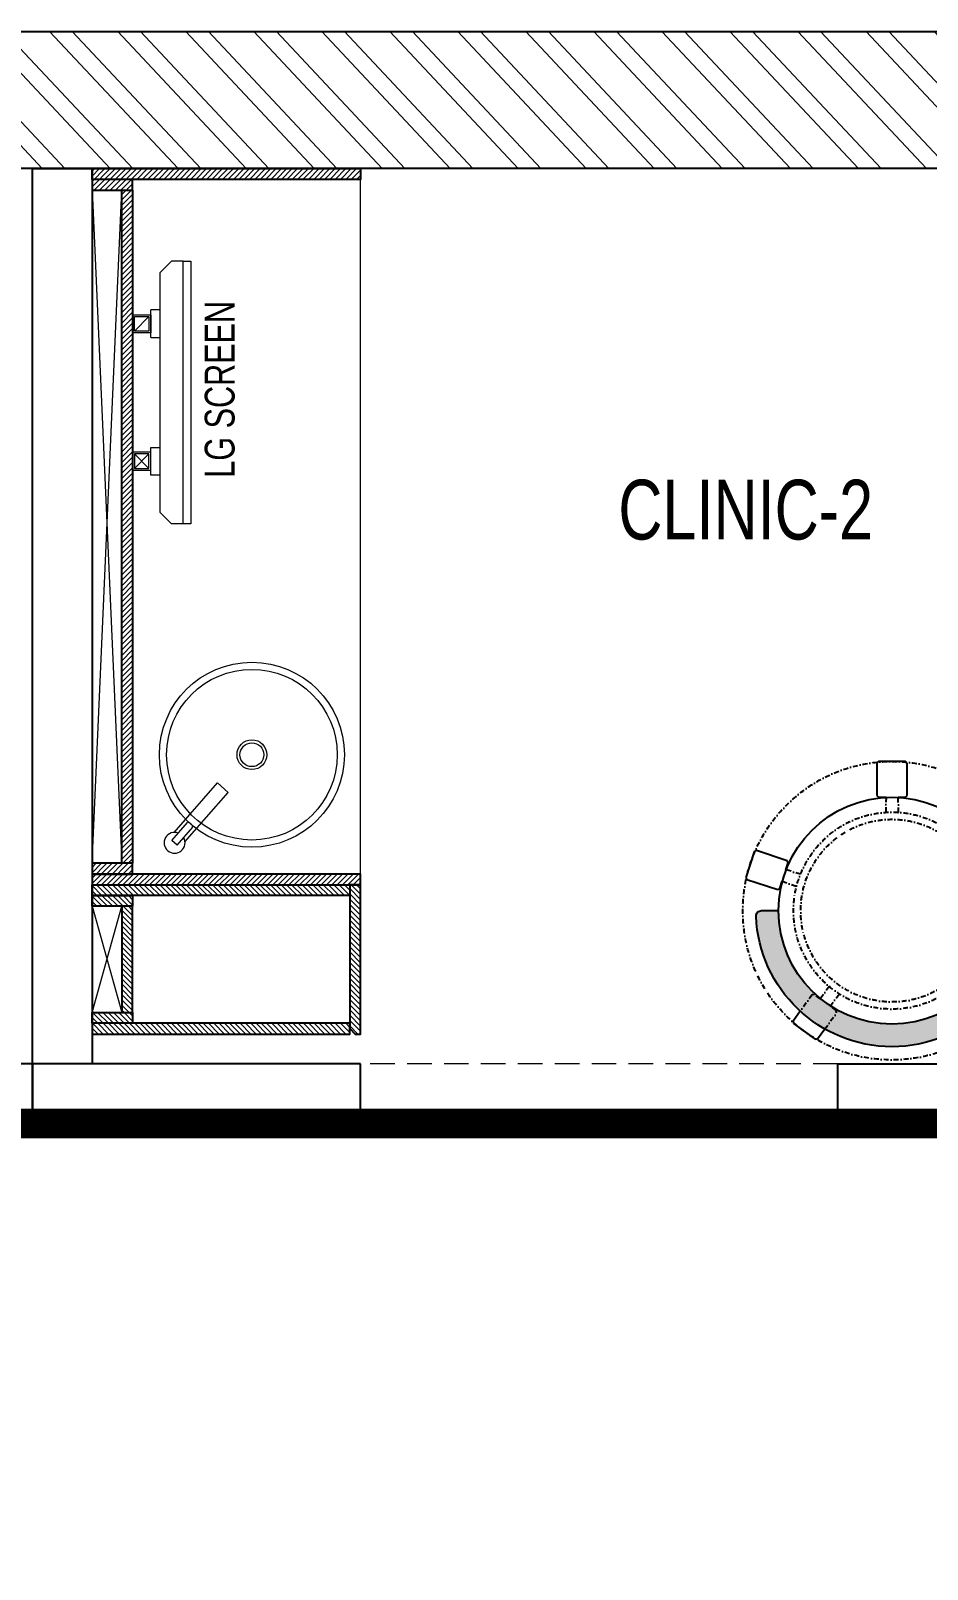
# Model space of a CAD drawing. Header units: feet. Extents: x 7066739 to 7090002, y -5586942 to -5581621.
# Drawn here: x 7085772 to 7087275, y -5584199 to -5581621 of the extents above; entities that cross this region are included whole.
import ezdxf

# ---------------------------------------------------------------- set-up
doc = ezdxf.new("R2010")
doc.units = ezdxf.units.FT
doc.header["$LTSCALE"] = 33
doc.header["$MEASUREMENT"] = 0
for name, pattern in [('a_p6_plan_L18$0$HIDDEN', [0.375, 0.25, -0.125]), ('ACAD_ISO03W100', [30, 12, -18]), ('DASHDOT2', [0.5, 0.25, -0.125, 0, -0.125])]:
    doc.linetypes.add(name, pattern=pattern)
doc.layers.add('A-WALL', color=1, linetype='Continuous')
for name, color, linetype, lineweight in [('Floor-Unit', 1, 'Continuous', 13), ('HATCH', 9, 'Continuous', 9), ('LENS-CURTAIN', 5, 'a_p6_plan_L18$0$HIDDEN', 9), ('LENS-FURNITURE', 13, 'Continuous', 9), ('LENS-PARTITION', 21, 'Continuous', 25), ('LENS_DIMENSION', 193, 'Continuous', 0), ('LENS_TEXT', 31, 'Continuous', 5), ('LK-FF&E WALL', 1, 'Continuous', 9), ('LK-IT', 3, 'Continuous', 18), ('LK-TILES FINISH', 251, 'Continuous', 5), ('LN-ELEVATION-1', 81, 'Continuous', 25), ('LN-ELEVATION-2', 103, 'Continuous', 20), ('LN-ELEVATION-3', 125, 'Continuous', 18), ('LN-HATCH', 251, 'Continuous', 0), ('TV', 92, 'Continuous', 18)]:
    doc.layers.add(name, color=color, linetype=linetype, lineweight=lineweight)
doc.styles.get("Standard").update_dxf_attribs({"font": 'GILC____.TTF'})
pattern_1 = [(44.99999999999998, (35858.5, -100655.3575484328), (-4.419417382415918, 4.419417382415923), [])]

# ---------------------------------------------------------------- blocks, each defined once
blk = doc.blocks.new('A$Cb4ac870e')
at = {"layer": 'LN-HATCH'}
h = blk.add_hatch(dxfattribs=at)
h.set_pattern_fill('ANSI32', color=256, scale=222, angle=88.10999999999999)
h.set_pattern_definition([(133.11, (-3379912.135196781, 5464496.307277939), (-60.77608072651567, -56.89314995255626), []), (133.11, (-3379910.840886525, 5464535.530354766), (-60.77608072651567, -56.89314995255626), [])])
h.paths.add_polyline_path([(-20622.52432420291, 4659), (-22526.07278990932, 4659), (-22526.07278990932, 4889), (-20622.52432420291, 4889)])
h.paths.add_polyline_path([(-19703.52432420291, 4659), (-20181.52432420291, 4659), (-20181.52432420291, 4888), (-19703.52432420291, 4888)])
h.paths.add_polyline_path([(-17218.52432420291, 4659), (-19473.52432420244, 4659), (-19473.52432420244, 4888), (-17218.52432420291, 4888)])
h.paths.add_polyline_path([(-13724.52432420291, 4662), (-16785.52432420291, 4662), (-16785.52432420291, 4888), (-13724.52432420291, 4888)])
h.paths.add_polyline_path([(-10684.95211284328, 4662), (-13294.52432420291, 4662), (-13294.52432420291, 4888), (-10684.95211284328, 4888)])
h.paths.add_polyline_path([(-6354.952112843283, 4649), (-10255.95211284328, 4649), (-10255.95211284328, 4888), (-6354.952112843283, 4888)])
h.paths.add_polyline_path([(-437.9521128432825, 4658), (-5927.952112843282, 4658), (-5927.952112843282, 4888), (-437.9521128432825, 4888)])
h.paths.add_polyline_path([(-227.4760564216413, 458), (0, 458), (0, 4365), (-227.4760564216413, 4365)])
h.paths.add_polyline_path([(-10255.95211284328, -202), (-6728.952112843282, -202), (-6728.952112843282, 230), (-454.9521128432825, 230), (-454.9521128432825, 0), (-6498.952112842816, 0), (-6498.952112843283, -432), (-10255.95211284328, -432)])
h.paths.add_polyline_path([(-13294.52432420291, -202), (-10684.95211284328, -202), (-10684.95211284328, -432), (-13294.52432420291, -432)])
h.paths.add_polyline_path([(-16785.52432420291, -202), (-13724.52432420291, -202), (-13724.52432420291, -432), (-16785.52432420291, -432)])
h.paths.add_polyline_path([(-19473.52432420291, -202), (-17218.52432420291, -202), (-17218.52432420291, -432), (-19473.52432420291, -432)])
h.paths.add_polyline_path([(-20164.52432420291, -202), (-19703.52432420291, -202), (-19703.52432420291, -432), (-20164.52432420291, -432)])
h.paths.add_polyline_path([(-21695.52432420291, -190), (-20668.52432420291, -190), (-20668.52432420291, -432), (-21695.52432420291, -432)])
at = {"layer": 'A-WALL'}
blk.add_lwpolyline([(-437.9521128432825, 4658), (-5927.952112843282, 4658), (-5927.952112843282, 4888), (-437.9521128432825, 4888)], close=True, dxfattribs=at)
blk = doc.blocks.new('rtf')
at = {"color": 0, "linetype": 'ByBlock', "lineweight": -2}
for p, q in [((16412.5253540573, -172798.8148984113), (16452.40026456733, -172798.8148984113)), ((16412.5253540573, -172810.8148984113), (16412.5253540573, -172798.8148984113)), ((16412.5253540573, -172810.8148984113), (16452.40026456733, -172810.8148984113)), ((16425.26329468148, -172793.1007600746), (16535.26329468148, -172793.1007600746)), ((16535.26329468148, -172793.1007600746), (16535.26329468148, -172817.1007600746)), ((16425.26329468148, -172817.1007600746), (16535.26329468148, -172817.1007600746))]:
    blk.add_line(p, q, dxfattribs=at)
for centre, radius, start, end in [((16412.5253540573, -172805.1007600746), 17.5, 21.05058810897431, 340.9421780194656), ((16444.53660690578, -172804.8148984114), 9.891264419597851, 322.656233941354, 37.34376605891414)]:
    blk.add_arc(centre, radius, start, end, dxfattribs=at)
blk = doc.blocks.new('dsg')
at = {"color": 0, "linetype": 'ByBlock', "lineweight": -2}
for radius in [155, 143, 25, 20]:
    blk.add_circle((11491.5035008227, -171102.5847399924), radius, dxfattribs=at)
blk.add_blockref('rtf', (-5117.472106590168, 1702.9323767405), dxfattribs=at)
blk = doc.blocks.new('CLINIC - CABINET SINK')
at = {"layer": 'LN-HATCH', "ltscale": 0.5}
h = blk.add_hatch(dxfattribs=at)
h.set_pattern_fill('ANSI31', color=256, scale=2)
h.set_pattern_definition([(45, (4052861.500382861, 1708016.355767586), (-4.490128060534575, 4.490128060534575), [])])
h.paths.add_polyline_path([(-563.359543572413, 156.9999999999999), (564.640456427587, 156.9999999999999), (564.640456427587, 174.9999999999999), (-563.359543572413, 174.9999999999999)])
h.paths.add_polyline_path([(582.6404564275867, 225), (600.6404564275867, 225), (600.6404564275867, -225), (582.6404564275867, -225)])
h.paths.add_polyline_path([(564.640456427587, 225), (582.6404564275867, 225), (582.6404564275867, 156.9999999999999), (564.640456427587, 156.9999999999999)])
h.paths.add_polyline_path([(-581.359543572413, 225), (-599.359543572413, 225), (-599.359543572413, -225), (-581.359543572413, -225)])
h.paths.add_polyline_path([(-581.359543572413, 225), (-563.359543572413, 225), (-563.359543572413, 156.9999999999999), (-581.359543572413, 156.9999999999999)])
at = {"layer": 'LN-ELEVATION-1', "ltscale": 0.5}
for points in [[(-581.359543572413, 225), (-599.359543572413, 225), (-599.359543572413, -225), (-581.359543572413, -225)], [(-581.359543572413, 225), (-563.359543572413, 225), (-563.359543572413, 156.9999999999999), (-581.359543572413, 156.9999999999999)], [(564.640456427587, 225), (582.6404564275867, 225), (582.6404564275867, 156.9999999999999), (564.640456427587, 156.9999999999999)], [(582.6404564275867, 225), (600.6404564275867, 225), (600.6404564275867, -225), (582.6404564275867, -225)], [(-563.359543572413, 156.9999999999999), (564.640456427587, 156.9999999999999), (564.640456427587, 174.9999999999999), (-563.359543572413, 174.9999999999999)]]:
    blk.add_lwpolyline(points, close=True, dxfattribs=at)
at = {"layer": 'LN-ELEVATION-2', "ltscale": 0.5}
blk.add_line((582.6404564275867, -225), (-581.359543572413, -225), dxfattribs=at)
at = {"layer": 'LN-HATCH', "ltscale": 0.5}
for p, q in [((564.640456427587, 225), (-563.359543572413, 174.9999999999999)), ((-563.359543572413, 225), (564.640456427587, 174.9999999999999))]:
    blk.add_line(p, q, dxfattribs=at)
at = {"layer": 'LN-ELEVATION-3', "xscale": -1, "rotation": 41.1558274151866}
blk.add_blockref('dsg', (-103569.3304926871, 136346.6509754679), dxfattribs=at)
blk = doc.blocks.new('CLINIC SCREEN')
at = {"layer": 'TV'}
for p, q in [((-103.1090284836336, 42.85441964946222), (-127.4114311772946, 18.55201695591665)), ((-127.4114311772946, 42.85441964946222), (-103.1090284836336, 18.55201695591665)), ((102.7052824410566, 42.85441964946222), (127.007685134602, 18.55201695591665))]:
    blk.add_line(p, q, dxfattribs=at)
at = {"layer": 'TV', "ltscale": 12}
for p, q in [((-220.0000000000082, -19.41163062257681), (-200.5883693773149, 0)), ((200.5883693773149, 0), (-200.5883693773149, 0)), ((-138.5315413423604, 0), (-138.5315413423604, 15.514207008644)), ((-138.5315413423604, 15.514207008644), (-91.98892031613741, 15.514207008644)), ((-91.98892031613741, 15.514207008644), (-91.98892031613741, 0)), ((91.98892031610741, 15.514207008644), (91.98892031610741, 0)), ((91.98892031610741, 15.514207008644), (138.5315413423595, 15.514207008644)), ((138.5315413423595, 0), (138.5315413423595, 15.514207008644)), ((219.9999999999918, -19.41163062257681), (200.5883693773149, 0)), ((-220.0000000000082, -38.82326124538668), (-220.0000000000082, -19.41163062257681)), ((219.9999999999918, -38.82326124538668), (219.9999999999918, -19.41163062257681))]:
    blk.add_line(p, q, dxfattribs=at)
at = {"layer": 'TV'}
for points in [[(-130.4492315140169, 15.51421661919448), (-100.0712281470269, 15.51421661919448), (-100.0712281470269, 45.89221998606814), (-130.4492315140169, 45.89221998606814)], [(-127.4114311772946, 18.55201695591665), (-103.1090284836336, 18.55201695591665), (-103.1090284836336, 42.85441964946222), (-127.4114311772946, 42.85441964946222)], [(130.0454854713243, 15.51421661919448), (99.66748210433435, 15.51421661919448), (99.66748210433435, 45.89221998606814), (130.0454854713243, 45.89221998606814)], [(127.007685134602, 18.55201695591665), (102.7052824410566, 18.55201695591665), (102.7052824410566, 42.85441964946222), (127.007685134602, 42.85441964946222)]]:
    blk.add_lwpolyline(points, close=True, dxfattribs=at)
at = {"layer": 'TV', "ltscale": 12}
blk.add_lwpolyline([(-220.0000000000082, -51.71278328332107), (-220.0000000000082, -38.82326124538668), (219.9999999999918, -38.82326124538668), (219.9999999999918, -51.71278328332107)], close=True, dxfattribs=at)
at = {"layer": 'Floor-Unit', "color": 0, "ltscale": 2, "insert": (5.199680584678389, -100.4085774972336), "char_height": 50, "attachment_point": 5}
blk.add_mtext_dynamic_manual_height_columns('LG SCREEN', width=466.4796511627907, gutter_width=12.5, heights=[0], dxfattribs=at)
blk = doc.blocks.new('CLINIC - MOP CLOSET')
at = {"layer": 'LN-HATCH', "ltscale": 0.5}
h = blk.add_hatch(dxfattribs=at)
h.set_pattern_fill('ANSI31', color=256, scale=50, angle=360)
h.set_pattern_definition(pattern_1)
h.paths.add_polyline_path([(-106.3595435724128, 216), (-124.3595435724128, 216), (-124.3595435724128, -216), (-106.3595435724128, -216)])
h = blk.add_hatch(dxfattribs=at)
h.set_pattern_fill('ANSI31', color=256, scale=50, angle=360)
h.set_pattern_definition(pattern_1)
h.paths.add_polyline_path([(-106.3595435724128, 216), (-88.35954357241282, 216), (-88.35954357241282, 148), (-106.3595435724128, 148)])
h = blk.add_hatch(dxfattribs=at)
h.set_pattern_fill('ANSI31', color=256, scale=50, angle=360)
h.set_pattern_definition(pattern_1)
h.paths.add_polyline_path([(89.64045642758717, 216), (107.6404564275872, 216), (107.6404564275872, 148), (89.64045642758717, 148)])
h = blk.add_hatch(dxfattribs=at)
h.set_pattern_fill('ANSI31', color=256, scale=50, angle=360)
h.set_pattern_definition(pattern_1)
h.paths.add_polyline_path([(107.6404564275872, 216), (125.6404564275872, 216), (125.6404564275872, -216), (107.6404564275872, -216)])
h = blk.add_hatch(dxfattribs=at)
h.set_pattern_fill('ANSI31', color=256, scale=50, angle=360)
h.set_pattern_definition(pattern_1)
h.paths.add_polyline_path([(-88.35954357241282, 148), (89.64045642758717, 148), (89.64045642758717, 166), (-88.35954357241282, 166)])
h = blk.add_hatch(dxfattribs=at)
h.set_pattern_fill('ANSI31', color=256, scale=50, angle=360)
h.set_pattern_definition([(44.99999999999998, (35894.5, -101037.3575484328), (-4.419417382415918, 4.419417382415923), [])])
h.paths.add_polyline_path([(-115.3595435724055, -216), (-124.3595435724128, -225), (-124.3595435724128, -234), (125.6404564275872, -234), (125.6404564275872, -216)])
at = {"layer": 'LN-ELEVATION-1', "ltscale": 0.5}
for points in [[(-106.3595435724128, 216), (-124.3595435724128, 216), (-124.3595435724128, -216), (-106.3595435724128, -216)], [(-106.3595435724128, 216), (-88.35954357241282, 216), (-88.35954357241282, 148), (-106.3595435724128, 148)], [(89.64045642758717, 216), (107.6404564275872, 216), (107.6404564275872, 148), (89.64045642758717, 148)], [(107.6404564275872, 216), (125.6404564275872, 216), (125.6404564275872, -216), (107.6404564275872, -216)], [(-88.35954357241282, 148), (89.64045642758717, 148), (89.64045642758717, 166), (-88.35954357241282, 166)], [(-124.3595435724128, -225), (-124.3595435724128, -234), (125.6404564275872, -234), (125.6404564275872, -216), (-115.3595435724128, -216)]]:
    blk.add_lwpolyline(points, close=True, dxfattribs=at)
at = {"layer": 'LN-HATCH', "ltscale": 0.5}
for p, q in [((89.64045642758717, 216), (-88.35954357241282, 166)), ((-88.35954357241282, 216), (89.64045642758717, 166))]:
    blk.add_line(p, q, dxfattribs=at)
blk = doc.blocks.new('DR STOOL')
at = {"layer": 'HATCH'}
h = blk.add_hatch(dxfattribs=at)
h.set_pattern_fill('ANSI36', color=250, angle=-90.00000000000001)
h.set_pattern_definition([(315, (-227.8099174643867, 917.3997257252777), (6.173926083235043, -1.683798022700468), [7.9375, -1.587499999999999, 0, -1.587499999999999])])
edge = h.paths.add_edge_path()
edge.add_line((-190.0000000041909, 4.511094e-10), (-218.6899174675346, 4.511094e-10))
edge.add_arc((-218.6899174670689, 9.120000000388245), 9.119999999940092, 177.6119845363388, 269.9999999996136, ccw=False)
edge.add_arc((-1.8626451e-09, 3.565219e-10), 228.000000002257, 2.3880154632688004, 177.6119845367313, ccw=False)
edge.add_arc((218.6899174633436, 9.120000000497384), 9.120000000051716, -90.00000000034493, 2.3880154629299, ccw=False)
edge.add_line((218.6899174633436, 4.511094e-10), (190, 4.511094e-10))
edge.add_arc((-1.8626451e-09, 4.511094e-10), 190.000000001979, -1.27e-14, 180)
at = {"layer": 'LN-ELEVATION-1', "color": 1, "ltscale": 100}
for p, q in [((-128.6221585394814, 215.4841044476634), (-165.2704676063731, 189.0243927398114)), ((-124.7228340068832, 214.8545704018979), (-128.6221585394814, 215.4841044476634)), ((-112.6981821293011, 198.1996966340157), (-124.7228340068832, 214.8545704018979)), ((124.7553772013634, 214.9803744515593), (112.5488144652918, 198.2845540212292)), ((128.7014972954057, 215.5933048763618), (124.7553772013634, 214.9803744515593)), ((128.7014972954057, 215.5933048763618), (124.7553772013634, 214.9803744515593)), ((165.1911288509145, 188.915192311113), (128.7014972954057, 215.5933048763618)), ((165.1911288509145, 188.915192311113), (128.7014972954057, 215.5933048763618)), ((-165.2704676063731, 189.0243927398114), (-165.9069543029182, 185.0820035930228)), ((-165.9069543029182, 185.0820035930228), (-153.8003208162263, 168.3135803133482)), ((153.6734594982117, 168.4294150282658), (165.7973639420234, 185.0121775862135)), ((165.7973639420234, 185.0121775862135), (165.1911288509145, 188.915192311113)), ((165.7973639420234, 185.0121775862135), (165.1911288509145, 188.915192311113)), ((-191.2928382232785, -35.45407700946089), (-242.9550312487409, -52.24013893969095)), ((-187.9259491492994, -37.1695928365807), (-191.2928382232785, -35.45407700946089)), ((-184.1424400564283, -48.81403796559607), (-187.9259491492994, -37.1695928365807)), ((188.0651108901948, -36.96233201187715), (184.0504167033359, -49.19388854173303)), ((191.3981811110861, -35.27656588272658), (188.0651108901948, -36.96233201187715)), ((243.0100176925771, -52.21682526778022), (191.3981811110861, -35.27656588272658)), ((-242.9550312487409, -52.24013893969095), (-244.7482102331705, -55.75945052818861)), ((-244.7482102331705, -55.75945052818861), (-230.7800458371639, -98.74904560100549)), ((-173.8639617776498, -80.4479453730819), (-177.8421125086024, -68.2044548037811)), ((177.6922140880488, -68.56540505095472), (173.8739495249465, -80.1985000452405)), ((230.715890809428, -98.7280946081737), (244.8123673382215, -55.78040257930116)), ((244.8123673382215, -55.78040257930116), (243.0100176925771, -52.21682526778022)), ((-230.7800458371639, -98.74904560100549), (-227.2218665438704, -100.5620286722478)), ((-227.2218665438704, -100.5620286722478), (-175.5596735184081, -83.7759667420105)), ((-175.5596735184081, -83.7759667420105), (-173.8639617776498, -80.4479453730819)), ((173.8739495249465, -80.1985000452405), (175.5794035866856, -83.5704969359358)), ((175.5794035866856, -83.5704969359358), (227.1912401677109, -100.5107563209894)), ((227.1912401677109, -100.5107563209894), (230.715890809428, -98.7280946081737)), ((-22.72193054761737, -190.2142363802995), (-25.39390889601782, -192.886214728569)), ((-25.39390889601782, -192.886214728569), (-25.39390889601782, -247.2070584567482)), ((-10.47823652112856, -190.2142363802995), (-22.72193054761737, -190.2142363802995)), ((22.78362171910703, -190.2142363802995), (9.910054048988968, -190.2142363802995)), ((25.42475448176265, -192.8553691428751), (22.78362171910703, -190.2142363802995)), ((25.42475448176265, -247.1762128710543), (25.42475448176265, -192.8553691428751)), ((-25.39390889601782, -247.2070584567482), (-22.60096735274419, -250)), ((-22.60096735274419, -250), (22.60096735274419, -250)), ((22.60096735274419, -250), (25.42475448176265, -247.1762128710543))]:
    blk.add_line(p, q, dxfattribs=at)
at = {"layer": 'LN-ELEVATION-1', "linetype": 'DASHDOT2'}
for p, q in [((-92.92521573789418, 170.8129362839827), (-112.6981821293011, 198.1996966340157)), ((112.5488144652918, 198.2845540212292), (92.69529851106927, 171.1294289919315)), ((-153.8003208162263, 168.3135803133482), (-134.1093360339291, 141.0403694751003)), ((-103.4542870586738, 159.9154408004979), (-93.52748446213081, 167.0824927485227)), ((-88.15393704269081, 139.4771787207864), (-103.4542870586738, 159.9154408004979)), ((-93.52748446213081, 167.0824927485227), (-92.92521573789418, 170.8129362839827)), ((103.6608748426661, 159.8406005539291), (88.19885099539533, 139.4487815762331)), ((92.69529851106927, 171.1294289919315), (93.26858203159645, 167.4385604566923)), ((93.26858203159645, 167.4385604566923), (103.6608748426661, 159.8406005539291)), ((133.7372852512635, 141.1612321265929), (153.6734594982117, 168.4294150282658)), ((-134.1093360339291, 141.0403694751003), (-130.4219571123831, 140.4450534014686)), ((-130.4219571123831, 140.4450534014686), (-119.9844727469608, 147.9808124662595)), ((-119.9844727469608, 147.9808124662595), (-105.3687285655178, 126.9741353208374)), ((105.4096150295809, 126.94019481352), (120.1194891873747, 147.8074627162714)), ((120.1194891873747, 147.8074627162714), (130.0033113472163, 140.5812532722048)), ((130.0033113472163, 140.5812532722048), (133.7372852512635, 141.1612321265929)), ((-159.954806596972, -40.49024384317454), (-184.1424400564283, -48.81403796559607)), ((184.0504167033359, -49.19388854173303), (159.8786162491887, -40.79004861696012)), ((-177.8421125086024, -68.2044548037811), (-153.4148110738024, -60.73628028803068)), ((153.3006618716754, -61.02382378749462), (177.6922140880488, -68.56540505095472)), ((-10.92024635523557, -164.6382343793375), (-10.47823652112856, -190.2142363802995)), ((9.910054048988968, -190.2142363802995), (10.35584833659231, -164.674698740353))]:
    blk.add_line(p, q, dxfattribs=at)
at = {"layer": 'LN-ELEVATION-1', "color": 1, "ltscale": 100}
blk.add_lwpolyline([(-190.0000000023283, 0), (-218.6899174656719, 0, -0.4264743413925903), (-227.8019973598421, 9.5, -0.959166304662544), (227.8019973593764, 9.5, -0.4264743413925903), (218.6899174647406, 0), (190.0000000013969, 0)], format="xyb", dxfattribs=at)
at = {"layer": 'LN-ELEVATION-1', "linetype": 'DASHDOT2'}
for radius in [250, 165, 153]:
    blk.add_circle((0, 0), radius, dxfattribs=at)
at = {"layer": 'LN-ELEVATION-1', "color": 1, "ltscale": 100}
blk.add_circle((0, 0), 190, dxfattribs=at)

msp = doc.modelspace()

# ---------------------------------------------------------------- linework, layer by layer
at = {"layer": 'LENS-CURTAIN', "ltscale": 5}
msp.add_lwpolyline([(7086324.58932145, -5583452.350506351), (7087124.58932145, -5583452.350506351), (7087124.58932145, -5583352.350506351), (7086324.58932145, -5583352.350506351)], close=True, dxfattribs=at)
at = {"layer": 'LENS-PARTITION'}
for points in [[(7085874.589321458, -5583352.350506351), (7085774.589321458, -5583352.350506351), (7085774.589321458, -5581852.35050635), (7085874.589321458, -5581852.35050635)], [(7084797.113265036, -5583452.350506351), (7085774.589321458, -5583452.350506351), (7085774.589321458, -5583352.350506351), (7084797.113265036, -5583352.350506351)], [(7086324.58932145, -5583352.350506351), (7085774.589321458, -5583352.350506351), (7085774.589321458, -5583452.350506349), (7086324.58932145, -5583452.350506349)], [(7087124.589321458, -5583352.350506349), (7088274.589321457, -5583352.350506349), (7088274.589321457, -5583452.350506349), (7087124.589321458, -5583452.350506349)]]:
    msp.add_lwpolyline(points, close=True, dxfattribs=at)
at = {"layer": 'LK-TILES FINISH', "color": 212, "linetype": 'ACAD_ISO03W100', "ltscale": 0.05, "const_width": 50}
msp.add_lwpolyline([(7083997.113265037, -5583452.350506351), (7088074.589321458, -5583452.350506351), (7088074.589321458, -5584252.35050635), (7083997.113265037, -5584252.35050635)], close=True, dxfattribs=at)

# ---------------------------------------------------------------- block references
at = {"layer": 'LENS-FURNITURE', "rotation": 180}
msp.add_blockref('DR STOOL', (7087215.449875361, -5583095.624594732), dxfattribs=at)
at = {"layer": 'LENS_DIMENSION'}
msp.add_blockref('A$Cb4ac870e', (7090002.06537788, -5586510.350506349), dxfattribs=at)
at = {"layer": 'LK-FF&E WALL', "xscale": -1, "rotation": 90}
msp.add_blockref('CLINIC - CABINET SINK', (7086099.589321458, -5582451.710049922), dxfattribs=at)
at = {"layer": 'LK-FF&E WALL', "rotation": 90}
msp.add_blockref('CLINIC - MOP CLOSET', (7086090.589321457, -5583177.990962777), dxfattribs=at)
at = {"layer": 'LK-IT', "rotation": 90.00000000000006}
msp.add_blockref('CLINIC SCREEN', (7085988.481541434, -5582227.350506349), dxfattribs=at)

# ---------------------------------------------------------------- texts
at = {"layer": 'LENS_TEXT', "linetype": 'Continuous', "ltscale": 3, "insert": (7086970.319066952, -5582424.439653636), "char_height": 100, "attachment_point": 5}
msp.add_mtext_dynamic_manual_height_columns('CLINIC-2', width=730.5073781448633, gutter_width=0.9999999999999992, heights=[0], dxfattribs=at)

doc.saveas('drawing.dxf')
